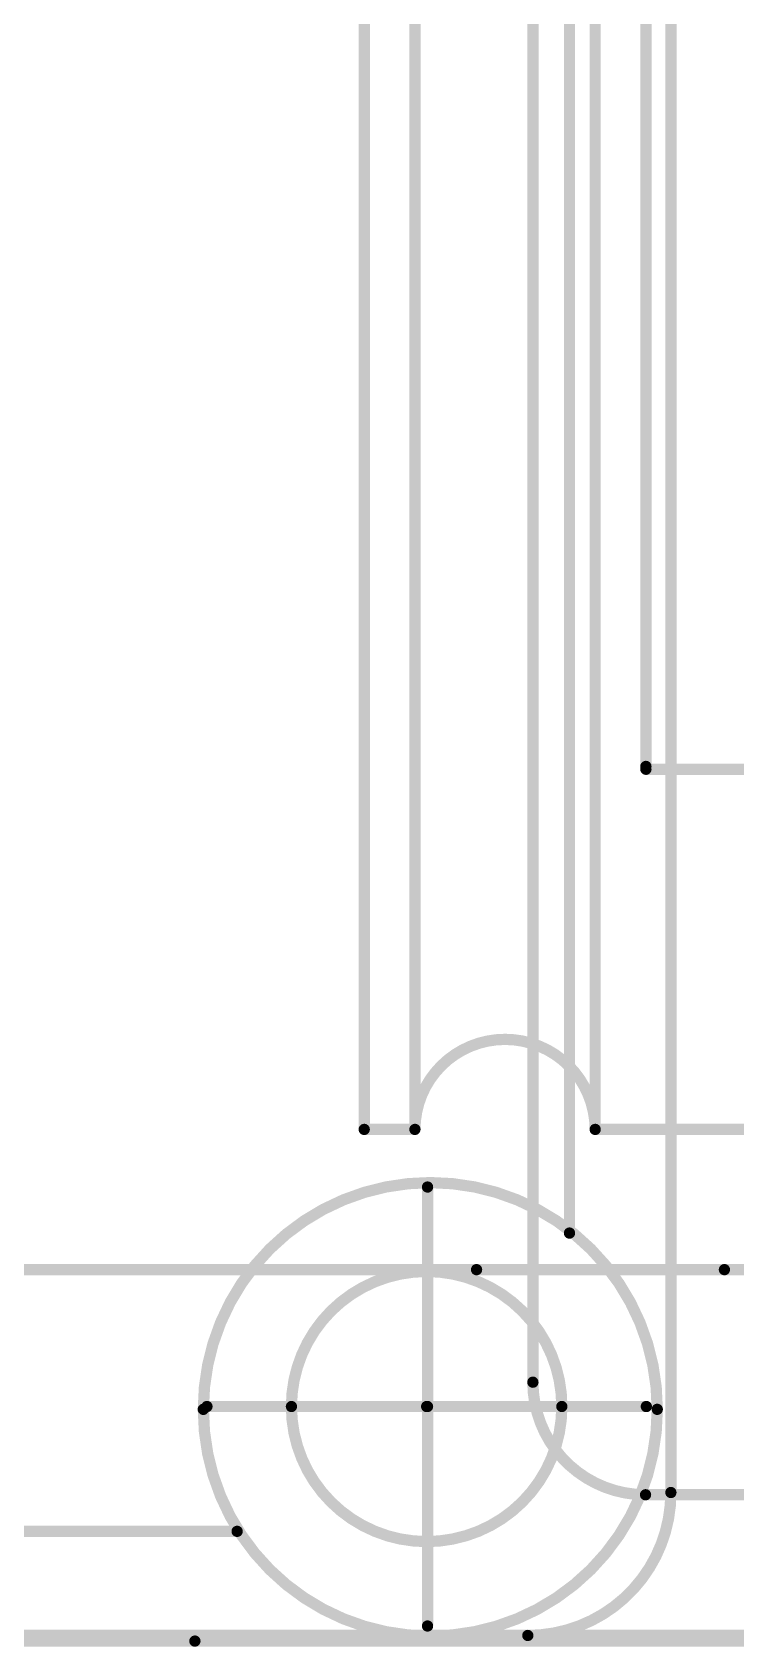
# Model space of a CAD drawing. Header units: millimetres. Extents: x 13 to 259, y -2 to 326.
# Drawn here: x 61.36 to 67.6, y 67.75 to 82.09 of the extents above; entities that cross this region are included whole.
import ezdxf

# ---------------------------------------------------------------- set-up
doc = ezdxf.new("R2010")
doc.units = ezdxf.units.MM
for name, color, linetype in [('Mechanical10', 56, 'Continuous'), ('Mechanical2', 216, 'Continuous'), ('Mechanical34', 56, 'Continuous'), ('Mechanical9', 56, 'Continuous')]:
    doc.layers.add(name, color=color, linetype=linetype)

msp = doc.modelspace()

# ---------------------------------------------------------------- linework, layer by layer
at = {"layer": 'Mechanical10', "const_width": 0.1}
for points in [[(65.3, 71.1), (67.8, 71.1)], [(62.8, 67.8), (67.8, 67.8)]]:
    msp.add_lwpolyline(points, dxfattribs=at)
at = {"layer": 'Mechanical10', "const_width": 0.05}
for points in [[(65.275, 71.1, 1), (65.325, 71.1, 1)], [(62.775, 67.8, 1), (62.825, 67.8, 1)]]:
    msp.add_lwpolyline(points, format="xyb", close=True, dxfattribs=at)
at = {"layer": 'Mechanical2', "const_width": 0.1}
for points in [[(64.303, 72.346), (64.303, 130.796)], [(64.753, 72.346), (64.753, 130.796)], [(66.353, 72.346), (66.353, 130.796)], [(66.803, 75.571), (66.803, 127.571)], [(66.803, 75.546), (78.803, 75.546)], [(64.303, 72.346), (64.753, 72.346)], [(66.353, 72.346), (67.803, 72.346)]]:
    msp.add_lwpolyline(points, dxfattribs=at)
at = {"layer": 'Mechanical2', "const_width": 0.05}
for points in [[(66.778, 75.571, 1), (66.828, 75.571, 1)], [(66.778, 75.546, 1), (66.828, 75.546, 1)], [(64.278, 72.346, 1), (64.328, 72.346, 1)], [(64.278, 72.346, 1), (64.328, 72.346, 1)], [(64.728, 72.346, 1), (64.778, 72.346, 1)], [(64.728, 72.346, 1), (64.778, 72.346, 1)], [(64.728, 72.346, 1), (64.778, 72.346, 1)], [(66.328, 72.346, 1), (66.378, 72.346, 1)], [(66.328, 72.346, 1), (66.378, 72.346, 1)], [(66.328, 72.346, 1), (66.378, 72.346, 1)]]:
    msp.add_lwpolyline(points, format="xyb", close=True, dxfattribs=at)
at = {"layer": 'Mechanical2', "const_width": 0.1}
msp.add_lwpolyline([(64.753, 72.346, -1), (66.353, 72.346)], format="xyb", dxfattribs=at)
at = {"layer": 'Mechanical34', "const_width": 0.1}
for points in [[(67.025, 69.12), (67.025, 88.775)], [(66.125, 71.425), (66.125, 87.875)], [(64.865, 69.884), (64.865, 71.834)], [(62.907, 69.884), (64.857, 69.884)], [(64.865, 67.934), (64.865, 69.884)], [(64.865, 69.884), (66.807, 69.884)], [(39.525, 68.775), (63.175, 68.775)], [(12.75, 67.85), (67.75, 67.85)]]:
    msp.add_lwpolyline(points, dxfattribs=at)
at = {"layer": 'Mechanical34'}
for points, const_width in [([(66.904, 69.859, 1), (62.875, 69.859, 1)], 0.1), ([(64.84, 71.834, 1), (64.89, 71.834, 1)], 0.05), ([(66.1, 71.425, 1), (66.15, 71.425, 1)], 0.05), ([(66.057, 69.884, 1), (63.657, 69.884, 1)], 0.1), ([(62.85, 69.859, 1), (62.9, 69.859, 1)], 0.05), ([(62.882, 69.884, 1), (62.932, 69.884, 1)], 0.05), ([(63.632, 69.884, 1), (63.682, 69.884, 1)], 0.05), ([(64.832, 69.884, 1), (64.882, 69.884, 1)], 0.05), ([(64.84, 69.884, 1), (64.89, 69.884, 1)], 0.05), ([(64.84, 69.884, 1), (64.89, 69.884, 1)], 0.05), ([(64.84, 69.884, 1), (64.89, 69.884, 1)], 0.05), ([(66.032, 69.884, 1), (66.082, 69.884, 1)], 0.05), ([(66.782, 69.884, 1), (66.832, 69.884, 1)], 0.05), ([(66.879, 69.859, 1), (66.929, 69.859, 1)], 0.05), ([(67, 69.12, 1), (67.05, 69.12, 1)], 0.05), ([(67, 69.12, 1), (67.05, 69.12, 1)], 0.05), ([(63.15, 68.775, 1), (63.2, 68.775, 1)], 0.05), ([(64.84, 67.934, 1), (64.89, 67.934, 1)], 0.05), ([(65.73, 67.85, 1), (65.78, 67.85, 1)], 0.05)]:
    msp.add_lwpolyline(points, format="xyb", close=True, dxfattribs=dict(at, const_width=const_width))
at = {"layer": 'Mechanical34', "const_width": 0.1}
msp.add_lwpolyline([(67.025, 69.12, -0.414214), (65.755, 67.85)], format="xyb", dxfattribs=at)
at = {"layer": 'Mechanical9', "const_width": 0.1}
for points in [[(65.8, 70.1), (65.8, 133.1)], [(42, 71.1), (67.5, 71.1)], [(66.8, 69.1), (82.6, 69.1)], [(42, 67.8), (94.6, 67.8)]]:
    msp.add_lwpolyline(points, dxfattribs=at)
at = {"layer": 'Mechanical9', "const_width": 0.05}
for points in [[(67.475, 71.1, 1), (67.525, 71.1, 1)], [(65.775, 70.1, 1), (65.825, 70.1, 1)], [(65.775, 70.1, 1), (65.825, 70.1, 1)], [(66.775, 69.1, 1), (66.825, 69.1, 1)], [(66.775, 69.1, 1), (66.825, 69.1, 1)]]:
    msp.add_lwpolyline(points, format="xyb", close=True, dxfattribs=at)
at = {"layer": 'Mechanical9', "const_width": 0.1}
msp.add_lwpolyline([(66.8, 69.1, -0.414214), (65.8, 70.1)], format="xyb", dxfattribs=at)

doc.saveas('drawing.dxf')
